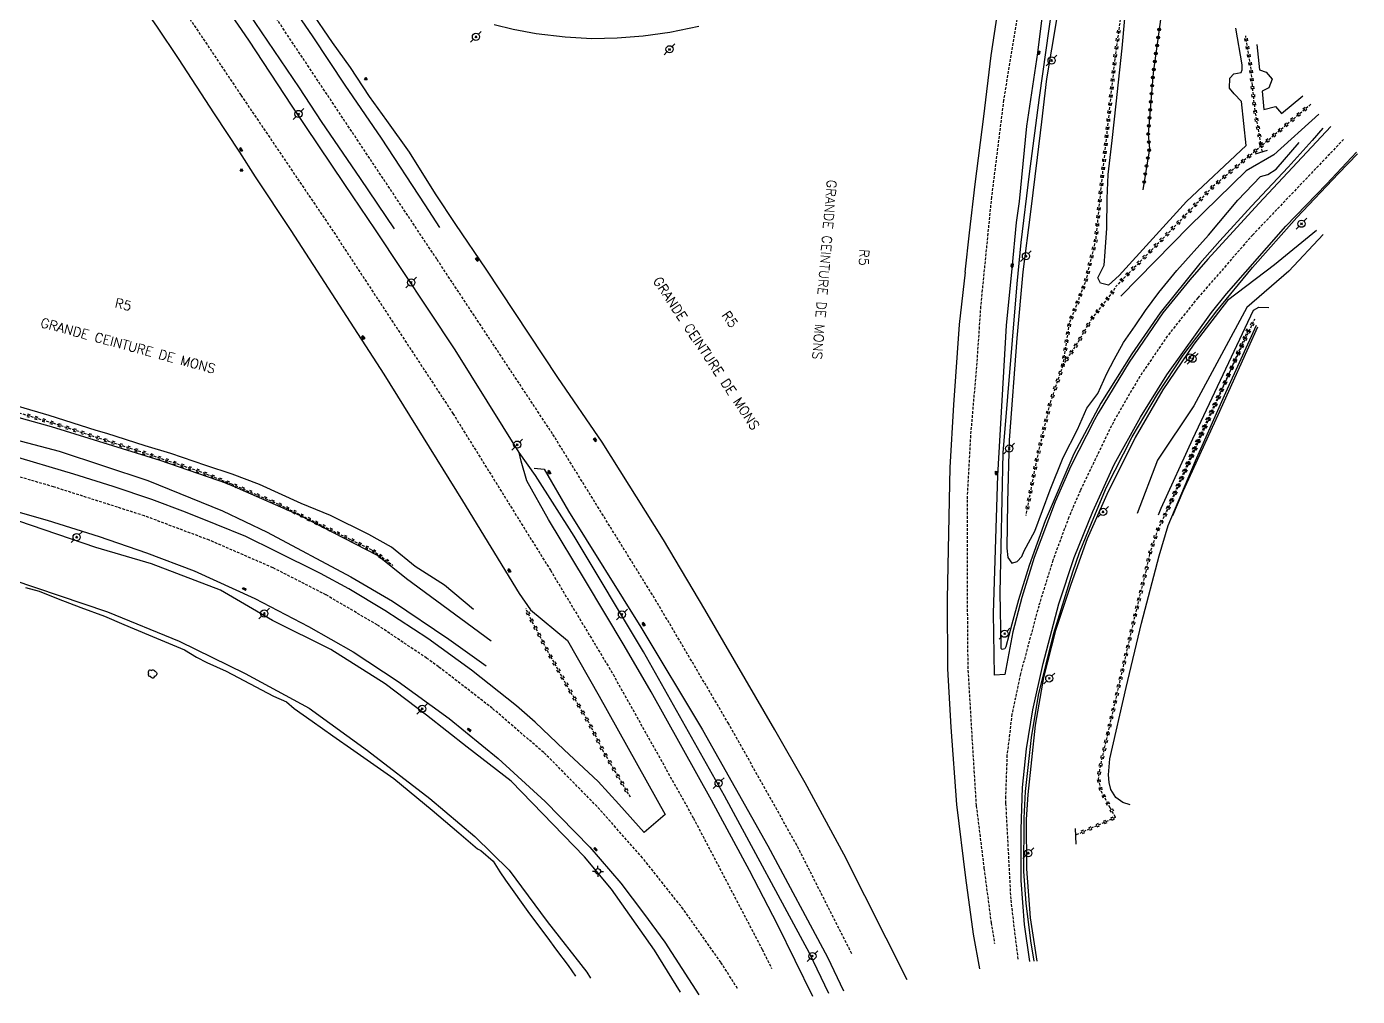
# Model space of a CAD drawing. Header units: millimetres. Extents: x 117000 to 118000, y 126000 to 127000.
# Drawn here: x 117551.4 to 117798.2, y 126225.6 to 126405.5 of the extents above; entities that cross this region are included whole.
import ezdxf
from ezdxf.enums import TextEntityAlignment as Align

# ---------------------------------------------------------------- set-up
doc = ezdxf.new("R2010")
doc.units = ezdxf.units.MM
doc.linetypes.add('DASHED', pattern=[0.75, 0.5, -0.25])
doc.layers.get('0').update_dxf_attribs({"linetype": 'CONTINUOUS'})
for name, color, linetype in [('W0001', 6, 'DASHED'), ('W0008', 7, 'CONTINUOUS'), ('W0010', 4, 'CONTINUOUS'), ('W0120', 7, 'CONTINUOUS'), ('W0211', 2, 'CONTINUOUS'), ('W0214', 2, 'CONTINUOUS'), ('W0220', 5, 'DASHED'), ('W0300', 7, 'CONTINUOUS'), ('W0323', 7, 'CONTINUOUS'), ('W0401', 7, 'CONTINUOUS'), ('W0473', 7, 'CONTINUOUS'), ('W0610', 7, 'CONTINUOUS'), ('W0850', 7, 'CONTINUOUS'), ('W0989', 7, 'CONTINUOUS'), ('W0990', 7, 'CONTINUOUS')]:
    doc.layers.add(name, color=color, linetype=linetype)
doc.styles.get("Standard").update_dxf_attribs({"font": 'romans.shx', "width": 0.85})

# ---------------------------------------------------------------- blocks, each defined once
blk = doc.blocks.new('T473')
for p, q in [((-0.166667, 0.166667), (0.166667, -0.166667)), ((-0.166667, -0.166667), (0.166667, 0.166667)), ((0.500001, 0.500001), (1.000002, 1.000002)), ((-1.000002, -1.000002), (-0.500001, -0.500001))]:
    blk.add_line(p, q)
blk.add_ellipse((0, 0), major_axis=(0.471405, 0.471405), ratio=1, start_param=5.4977871438, end_param=11.780972451)
blk = doc.blocks.new('T850')
for p, q in [((-0.25, -0.15), (0, 0.32)), ((0, 0.32), (0.25, -0.15)), ((-0.25, -0.15), (0.25, -0.15))]:
    blk.add_line(p, q)
for major_axis in [(-0.106, 0.106), (-0.0354, 0.0354), (-0.0236, 0.0236)]:
    blk.add_ellipse((0, 0), major_axis=major_axis, ratio=1, start_param=3.926991, end_param=10.210176)
blk = doc.blocks.new('T401')
for p, q in [((-0.3, 0.3), (0, 0.3)), ((-0.3, -0.25), (-0.3, 0.3)), ((-0.3, 0.15), (0, 0.15)), ((-0.3, 0), (0, 0)), ((0, 0.3), (0, -0.25)), ((-0.3, -0.15), (0, -0.15)), ((-0.3, -0.25), (-0.3, -0.3)), ((-0.3, -0.3), (0, -0.3)), ((0, -0.3), (0, -0.25))]:
    blk.add_line(p, q)
blk = doc.blocks.new('T610')
for p, q in [((-0.500001, 0), (-1.000002, 0)), ((0, 0.500001), (0, 1.000002)), ((0.500001, 0), (1.000002, 0)), ((0, -0.500001), (0, -1.000002))]:
    blk.add_line(p, q)
blk.add_ellipse((0, 0), major_axis=(-0.353554, 0.353554), ratio=1, start_param=3.926990817, end_param=10.2101761242)
blk = doc.blocks.new('T300')
for p, q in [((-0.8, 0.51), (-0.86, 0.34)), ((-0.86, 0.34), (-0.86, 0.17)), ((-0.86, 0.17), (-0.74, 0.06)), ((-0.69, 0.63), (-0.8, 0.51)), ((-0.8, -0.06), (-0.74, 0.06)), ((-0.74, 0.06), (-0.69, 0.11)), ((-0.57, 0.69), (-0.69, 0.63)), ((-0.46, 0.69), (-0.57, 0.69)), ((-0.29, 0.63), (-0.46, 0.69)), ((-0.29, 0.63), (-0.17, 0.74)), ((-0.23, 0.57), (-0.29, 0.63)), ((-0.17, 0.74), (-0.06, 0.8)), ((-0.06, 0.8), (0.06, 0.8)), ((0.06, 0.8), (0.23, 0.74)), ((0.23, 0.74), (0.34, 0.63)), ((0.34, 0.63), (0.4, 0.51)), ((0.46, 0.46), (0.34, 0.46)), ((0.4, 0.51), (0.4, 0.46)), ((0.57, 0.4), (0.46, 0.46)), ((0.57, 0.4), (0.69, 0.29)), ((0.69, 0.29), (0.74, 0.17)), ((0.74, 0.06), (0.69, -0.17)), ((0.74, 0.17), (0.74, 0.06)), ((-0.8, -0.17), (-0.8, -0.06)), ((-0.8, -0.23), (-0.8, -0.17)), ((-0.74, -0.34), (-0.8, -0.23)), ((-0.69, -0.4), (-0.74, -0.34)), ((-0.51, -0.46), (-0.69, -0.4)), ((-0.4, -0.46), (-0.51, -0.46)), ((-0.4, -0.46), (-0.34, -0.46)), ((-0.34, -0.46), (-0.34, -0.4)), ((-0.34, -0.51), (-0.34, -0.46)), ((-0.29, -0.63), (-0.34, -0.51)), ((-0.17, -0.74), (-0.29, -0.63)), ((-0.06, -0.8), (-0.17, -0.74)), ((0.06, -0.8), (-0.06, -0.8)), ((0.17, -0.74), (0.06, -0.8)), ((0.23, -0.69), (0.17, -0.74)), ((0.29, -0.46), (0.23, -0.46)), ((0.29, -0.63), (0.23, -0.69)), ((0.46, -0.4), (0.29, -0.46)), ((0.34, -0.51), (0.29, -0.63)), ((0.34, -0.51), (0.34, -0.46)), ((0.57, -0.34), (0.46, -0.4)), ((0.63, -0.29), (0.57, -0.34)), ((0.69, -0.17), (0.63, -0.29))]:
    blk.add_line(p, q)
blk = doc.blocks.new('t323o')
at = {"color": 0, "linetype": 'Continuous'}
for radius in [0.25, 0.15]:
    blk.add_circle((0, 0), radius, dxfattribs=at)
blk = doc.blocks.new('t220o')
at = {"color": 0, "linetype": 'Continuous'}
for p, q in [((-0.25, 0.25), (0.25, 0.25)), ((-0.25, -0.25), (0.25, -0.25))]:
    blk.add_line(p, q, dxfattribs=at)

msp = doc.modelspace()

# ---------------------------------------------------------------- linework, layer by layer
at = {"layer": 'W0001'}
for points in [[(117402.43, 126675), (117437.33, 126622.68), (117450.1, 126603.54), (117485.01, 126551.28), (117518.98, 126500.82), (117554.53, 126447.48), (117591.14, 126392.81), (117608.37, 126367.36), (117630.46, 126333.74), (117648.52, 126304.7), (117660.15, 126285.37), (117675.05, 126258.71), (117687.81, 126234.34), (117689.57, 126230.79)], [(117704.42, 126233.55), (117694.24, 126253.66), (117681.6, 126276.19), (117668.23, 126298.84), (117648.92, 126329.99), (117627.47, 126362.38), (117615.43, 126380.45), (117595.95, 126409.66), (117581.89, 126429.74), (117561.82, 126460.06), (117541.04, 126490.36)], [(117735.52, 126409.84), (117732.58, 126391.9), (117730.33, 126373.89), (117728.32, 126353.6), (117727.61, 126343.18), (117726.45, 126329.68), (117725.8, 126317.74), (117725.85, 126297.45), (117725.94, 126286.86), (117726.72, 126273.49), (117727.5, 126260.96), (117728.95, 126249.35), (117730.27, 126239.3), (117730.89, 126235.46)], [(117795.65, 126384.6), (117778.79, 126366.89), (117768.59, 126355.2), (117768.6, 126355.21), (117762.95, 126348.11), (117757.84, 126340.62), (117753.29, 126332.78), (117752.25, 126330.79), (117746.83, 126319.49), (117744.67, 126314.51), (117741.73, 126306.53), (117739.1, 126298.04), (117735.71, 126285.44), (117734.14, 126277.96), (117733.21, 126270.36), (117732.95, 126262.72), (117732.97, 126261.39), (117733.91, 126243.45), (117735.24, 126232.47)], [(117683.23, 126227.07), (117680.14, 126231.96), (117673.16, 126241.83), (117665.64, 126251.31), (117657.19, 126260.84), (117648.26, 126269.93), (117647.29, 126270.86), (117637.75, 126279.07), (117627.79, 126286.77), (117625.58, 126288.37), (117616.42, 126294.52), (117606.91, 126300.11), (117597.09, 126305.13), (117585.28, 126310.25), (117573.22, 126314.77), (117556.4, 126320.14), (117548.86, 126322.33)]]:
    msp.add_lwpolyline(points, dxfattribs=at)
at = {"layer": 'W0008'}
for points in [[(117619.59, 126367.99), (117613.33, 126377.33), (117606.06, 126387.94), (117601.99, 126394.15), (117592.63, 126407.99), (117585.63, 126418.28), (117581.66, 126424.18), (117575.14, 126433.62), (117568.42, 126443.52), (117561.24, 126454.07), (117553.98, 126464.76), (117546.98, 126475.22), (117540.81, 126484.28), (117530.57, 126499.39), (117522.2, 126511.58), (117513.95, 126523.98), (117505.15, 126536.68), (117497.5, 126547.89), (117490.66, 126558.04), (117481.36, 126571.76), (117462.95, 126598.87), (117445.51, 126624.37), (117440.42, 126631.99)], [(117754.04, 126359.37), (117752.07, 126357.58), (117750.56, 126357.9), (117750.04, 126358.89), (117751.21, 126361.25), (117751.45, 126363.71), (117751.73, 126368.14), (117751.77, 126373.61), (117751.97, 126378.1), (117752.71, 126384.39), (117753.48, 126391.18), (117754.56, 126401.49), (117755.58, 126412.57), (117757.04, 126423.38), (117758.16, 126437.17), (117759.74, 126450.43), (117760.33, 126458.63), (117760.28, 126468.19), (117759.7, 126476.38), (117759.09, 126482.61), (117758.23, 126488.89)], [(117522.33, 126484.47), (117524.81, 126480.92), (117527.3, 126477.17), (117530.83, 126471.73), (117535.17, 126465.49), (117539.44, 126459.13), (117545.26, 126450.34), (117549.38, 126443.87), (117554.76, 126436.03), (117558.91, 126430.08), (117563.15, 126423.96), (117567.32, 126417.8), (117572.01, 126410.61), (117575.63, 126405.39), (117579.52, 126399.63), (117586.19, 126389.33), (117590.84, 126382.2), (117593.78, 126377.67), (117600.41, 126367.67)], [(117563.59, 126463.89), (117567.1, 126458.35), (117571.14, 126452.55), (117575.01, 126446.81), (117579.41, 126440.59), (117583.95, 126433.81), (117588.68, 126426.84), (117596.86, 126414.75), (117604.5, 126403.6), (117610.43, 126394.64), (117617.15, 126384.83), (117625.25, 126372.48), (117627.98, 126368.23)], [(117630.99, 126368.82), (117627.24, 126374.51), (117622.43, 126382.25), (117618.19, 126388.1), (117615, 126392.56), (117611.46, 126397.93), (117608.13, 126402.59), (117603.95, 126408.6), (117598.74, 126416.21), (117594.99, 126421.95), (117590.78, 126428.21), (117588, 126432.25), (117585.38, 126435.7), (117584.2, 126438.3), (117584.39, 126439.14)], [(117725.44, 126359.95), (117726.27, 126367.26), (117727.34, 126376.31), (117728.93, 126388.84), (117730.28, 126400.15), (117731.82, 126410.39), (117732.71, 126417.88), (117733.56, 126424.8)], [(117734.15, 126360.67), (117734.97, 126369.17), (117735.52, 126373.05), (117736.92, 126387.02), (117738.91, 126400.63), (117739.97, 126409.12)], [(117638.09, 126405.92), (117641.6, 126405.07), (117645.92, 126404.25), (117651.3, 126403.62), (117656.19, 126403.32), (117660.9, 126403.42), (117665.75, 126403.79), (117670.71, 126404.48), (117676.06, 126405.6)], [(117754.04, 126359.37), (117766.49, 126373.1), (117777.6, 126383.47), (117776.74, 126391.64), (117775.32, 126393.03), (117774.49, 126394.13), (117774.55, 126395.98), (117775.28, 126396.74), (117776.65, 126397.03), (117776.86, 126397.53), (117776.82, 126398.4), (117775.66, 126405.21)], [(117779.54, 126402.2), (117780.04, 126397.49), (117781.26, 126397.05), (117782.37, 126395.75), (117781.76, 126394.14), (117780.57, 126393.55), (117780.87, 126390.16), (117783.02, 126390.72), (117784.1, 126389.37), (117788.08, 126392.7), (117788.08, 126392.7)], [(117791.06, 126389.29), (117791.06, 126389.29), (117782.7, 126381.73), (117777.55, 126378.76), (117767.09, 126368.47), (117754.32, 126355.51)], [(117793.28, 126386.98), (117793.28, 126386.98), (117779.91, 126372.72), (117770.48, 126362.37), (117767.14, 126358.52)], [(117773.91, 126355.96), (117784.93, 126368.51), (117792.49, 126376.32), (117798.03, 126382.21)], [(117784.93, 126368.51), (117792.49, 126376.32), (117798.03, 126382.21)], [(117714.69, 126228.7), (117702.98, 126251.99), (117695.79, 126265.22), (117690.18, 126275.05), (117677.18, 126297.37), (117669.5, 126310.32), (117658.12, 126328.43), (117649.91, 126340.4), (117636.59, 126360.55), (117630.99, 126368.82)], [(117600.41, 126367.67), (117617.65, 126341.05), (117632.26, 126317.54), (117642.75, 126300.34), (117644.84, 126297.35), (117651.73, 126291.64), (117657.59, 126281.29), (117669.81, 126259.35), (117665.92, 126256.04), (117661.21, 126261.31), (117657.38, 126265.46), (117651.09, 126271.34), (117645.7, 126276.52), (117642.22, 126279.54), (117633.9, 126286.11), (117625.78, 126292.04), (117617.82, 126297.23), (117611.17, 126301.21), (117605.91, 126304.05), (117597.56, 126308.21), (117592.07, 126310.93), (117586.57, 126313.13), (117580.87, 126315.46), (117574.63, 126317.81), (117567.43, 126320.22), (117560.14, 126322.49), (117548.06, 126326.07)], [(117767.15, 126358.52), (117762.09, 126352.4), (117755.85, 126343.29), (117750.15, 126333.82), (117749.44, 126332.55), (117745.04, 126323.96), (117742.16, 126317.35), (117738.24, 126307.03), (117735.94, 126299.65), (117734.32, 126293.28), (117732.82, 126285.31), (117730.91, 126285.23), (117730.72, 126296.74), (117731.5, 126322.26), (117733.14, 126350.09), (117734.15, 126360.67)], [(117725.44, 126359.95), (117724.36, 126350.24), (117723.29, 126335.35), (117722.61, 126323.73), (117722.1, 126299.36), (117722.21, 126286.39), (117722.79, 126275.55), (117723.88, 126261.25), (117725.55, 126247.6), (117726.94, 126237.14), (117728.09, 126230.76)], [(117737.47, 126232.08), (117736.44, 126238.94), (117735.87, 126247.13), (117735.83, 126248.87), (117735.84, 126256.61), (117736.12, 126264.35), (117736.86, 126271.52), (117738, 126278.78), (117739.91, 126287.38), (117742.85, 126298.46), (117745.66, 126307.03), (117749.12, 126315.56), (117753.11, 126324.32), (117757.98, 126333.04), (117762.88, 126340.9), (117771.13, 126352.46), (117773.91, 126355.96)], [(117761.3, 126314.96), (117761.81, 126316.17), (117767.66, 126329.08), (117778.93, 126352.9), (117779.95, 126353.49), (117781.79, 126353.43)], [(117756.09, 126261.19), (117754.69, 126261.62), (117753.42, 126262.53), (117752.47, 126264.01), (117752.15, 126265.33), (117752.05, 126266.7), (117752.3, 126269.68), (117755.31, 126282.92), (117758.18, 126294.85), (117761.45, 126307.37), (117763.09, 126312.96), (117768.2, 126324.97), (117773.83, 126337.65), (117779.47, 126350.15)], [(117779.69, 126349.75), (117772.31, 126333.47), (117765.82, 126319.29), (117763.94, 126314.78)], [(117634.28, 126297.37), (117628.92, 126301.89), (117623.45, 126305.39), (117619.09, 126308.93), (117614.87, 126311.31), (117607.75, 126314.84), (117602.3, 126317.06), (117594.58, 126320.57), (117589.53, 126322.49), (117584.65, 126324.1), (117578.12, 126326.31), (117573.37, 126327.76), (117566.24, 126330.02), (117564.27, 126330.57), (117555.55, 126333.35), (117545.17, 126336.41)], [(117697.18, 126225.63), (117690.66, 126238.94), (117685.46, 126248.99), (117678.39, 126262.04), (117667.21, 126282.1), (117662.21, 126290.7), (117655.05, 126302.7), (117648.21, 126314.08), (117644.14, 126321.29), (117643.09, 126324.93), (117642.76, 126326.52)], [(117645.55, 126323.63), (117647.35, 126323.43), (117651.86, 126315.62), (117665.3, 126294.1), (117676.74, 126275.05), (117688.87, 126253.56), (117699.93, 126232.89), (117702.92, 126226.64)], [(117551.16, 126301.48), (117553.71, 126300.8), (117557.24, 126299.37), (117561.45, 126297.77), (117565.81, 126296.14), (117569.42, 126294.63), (117574, 126292.69), (117580.68, 126289.89), (117582.89, 126288.53), (117584.84, 126287.56), (117588.38, 126285.95), (117597.2, 126281.33), (117599.58, 126280.25), (117601, 126279.01), (117604.32, 126276.7), (117608.18, 126273.94), (117612.07, 126271.24), (117619.48, 126266.04), (117626.62, 126260.16), (117631.58, 126255.97), (117634.99, 126252.99), (117635.63, 126252.7), (117637.92, 126250.69), (117639.17, 126248.72), (117640.18, 126247.16), (117644.65, 126240.97), (117647.9, 126236.68), (117649.64, 126234.21), (117651.85, 126231.37), (117653.2, 126229.4)], [(117746.03, 126253.89), (117745.9, 126256.8)]]:
    msp.add_lwpolyline(points, dxfattribs=at)
at = {"layer": 'W0010'}
for points in [[(117616.12, 126367.82), (117610.43, 126376.2), (117600.65, 126390.78), (117592.57, 126402.99), (117584.91, 126414.18), (117578.29, 126424.12), (117570.75, 126435.17), (117563.3, 126446.32), (117556.42, 126456.58), (117548.43, 126468.31), (117542.38, 126477.44), (117535.94, 126487), (117528.01, 126498.74), (117511.43, 126523.24), (117500.2, 126540.07), (117486.84, 126559.87), (117477.71, 126573.58), (117470.82, 126583.62), (117465.72, 126591.26), (117460.47, 126599.18), (117452.44, 126610.84), (117444.82, 126622.27), (117442.62, 126625.5), (117439.12, 126631.02)], [(117735.1, 126357.8), (117735.84, 126365.49), (117737.38, 126378.18), (117739.22, 126392.37), (117741.63, 126409.51)], [(117791.79, 126386.67), (117789.83, 126384.37), (117785.37, 126379.47), (117778.59, 126372.18), (117772.69, 126365.77), (117768.99, 126361.6)], [(117772.15, 126352.82), (117778.72, 126360.84), (117786.98, 126370.12), (117794.68, 126378.3), (117798.2, 126381.91)], [(117642.76, 126326.52), (117630.84, 126345.55), (117616.12, 126367.82)], [(117768.99, 126361.6), (117761.62, 126352.41), (117756.4, 126344.82), (117750.61, 126335.68), (117745.6, 126326.29), (117740.28, 126313.82), (117737.32, 126305.58), (117735.34, 126299.2), (117734.11, 126294.69), (117733.01, 126290.44), (117732.82, 126290.07), (117732.34, 126289.97), (117732.11, 126290.15), (117732.13, 126290.59), (117731.96, 126300.51), (117732.51, 126326.43), (117735.1, 126357.8)], [(117738.28, 126232.18), (117737.62, 126235.94), (117736.76, 126242.93), (117736.33, 126248.77), (117736.38, 126258.71), (117736.66, 126263.65), (117737.74, 126273.67), (117739.06, 126281.53), (117741.92, 126293.03), (117745.41, 126304.35), (117746.68, 126307.97), (117749, 126313.69), (117751.7, 126320.09), (117756.41, 126329.43), (117761.13, 126337.35), (117765.92, 126344.58), (117772.15, 126352.82)], [(117700.18, 126226.15), (117696.58, 126233.63), (117680.84, 126262.86), (117665.81, 126289.56), (117652.94, 126311.01), (117645.78, 126322.23), (117642.76, 126326.52)], [(117544.68, 126316.92), (117555.17, 126313.95), (117564.82, 126310.92), (117573.62, 126307.88), (117582.47, 126304.54), (117593.74, 126299.43), (117603.66, 126294.25), (117611.95, 126289.54), (117620.31, 126284.03), (117629.77, 126277.15), (117638.82, 126269.76), (117647.55, 126261.77), (117655.83, 126253.31), (117661.61, 126246.6), (117665.77, 126241.07), (117669.78, 126235.67), (117676.07, 126225.92)]]:
    msp.add_lwpolyline(points, dxfattribs=at)
at = {"layer": 'W0120'}
msp.add_lwpolyline([(117779.32, 126381.89), (117781.56, 126382.61)], dxfattribs=at)
at = {"layer": 'W0211'}
for points in [[(117742.38, 126406.82), (117740.54, 126395.81), (117739.63, 126387.83), (117738.83, 126381.24), (117737.58, 126371.15), (117736.13, 126360.02), (117735.04, 126347.7), (117733.6, 126328.82), (117733.29, 126317.32), (117733.2, 126308.8), (117733.4, 126307.07), (117734.14, 126305.97), (117735.13, 126306.27), (117735.96, 126307.2), (117736.4, 126308.3), (117738.35, 126311.92), (117741.21, 126319.59), (117743.64, 126325.58), (117746.28, 126330.76), (117748.01, 126334.74), (117750.08, 126337.48), (117751.74, 126341.15), (117753.12, 126343.75), (117754.83, 126346.91), (117757, 126350.04), (117758.89, 126352.85), (117761.4, 126356.21), (117764.72, 126360.28), (117770.57, 126366.84), (117776, 126373.3), (117780.24, 126377.74), (117781.57, 126378.06), (117783.13, 126379.06), (117787.43, 126383.99)], [(117790.62, 126367.68), (117782.85, 126361.34), (117774.12, 126354.73)], [(117774.12, 126354.72), (117767.87, 126346.61), (117762.15, 126338.12), (117756.98, 126329.28), (117751.71, 126318.71), (117748.09, 126310.51), (117745.08, 126302.06), (117742.23, 126293.52), (117740.01, 126284.79), (117738.44, 126275.93), (117737.11, 126263.07), (117736.79, 126258.42), (117736.83, 126249.3), (117737.52, 126240.19), (117738.72, 126232.17)], [(117481.44, 126352.42), (117482.35, 126348.42), (117484.21, 126345.68), (117486.52, 126343.4), (117491.65, 126341.79), (117513.06, 126337.41), (117539.49, 126331.45), (117557.45, 126326.75), (117573.88, 126321.34), (117587.7, 126315.72), (117595.98, 126311.76), (117611.49, 126303.43), (117619.24, 126298.94), (117629.72, 126291.91), (117636.6, 126286.93)], [(117672.67, 126226.44), (117667.83, 126234.23), (117659.86, 126245.52), (117654.87, 126251.53), (117641.23, 126265.52), (117633.1, 126271.87), (117625.53, 126277.79), (117617.87, 126283.58), (117607.82, 126289.97), (117596.99, 126295.37), (117587.33, 126300.96), (117574.52, 126305.86), (117564.22, 126308.91), (117549.94, 126313.75)]]:
    msp.add_lwpolyline(points, dxfattribs=at)
at = {"layer": 'W0214'}
for points in [[(117791.87, 126366.97), (117785.49, 126360.13), (117777.67, 126353.4), (117767.84, 126335.17), (117761.15, 126325.09), (117757.33, 126315.23)], [(117637.57, 126291.55), (117621.83, 126303.09), (117616.48, 126307.44), (117602.03, 126314.8), (117588.54, 126320.78), (117576.15, 126325.06), (117555.99, 126331.28), (117536.13, 126336.81), (117517.86, 126340.95), (117497.45, 126345.16), (117489.32, 126346.4), (117487.45, 126347.37), (117485.47, 126349.58), (117484.34, 126351.86), (117484.18, 126353.09)], [(117548.66, 126302.98), (117566.38, 126296.94), (117579.68, 126291.5), (117591.91, 126285.5), (117603.77, 126279.12), (117614.59, 126271.24), (117626.18, 126262.32), (117634.54, 126255.27), (117640.9, 126249.04), (117647.91, 126239.5), (117655.26, 126230.1), (117655.97, 126228.98)]]:
    msp.add_lwpolyline(points, dxfattribs=at)
at = {"layer": 'W0220'}
for points in [[(117754.53, 126409.1), (117753.2, 126399.55), (117751.92, 126387.63), (117750.63, 126375.62), (117749.65, 126365.99), (117747.73, 126358.08), (117744.76, 126350.53), (117743.54, 126342.61), (117741.16, 126335.58)], [(117780.59, 126382.32), (117779.24, 126389.87), (117778.72, 126394.66), (117778.51, 126397.58), (117777.49, 126403.78)], [(117789.6, 126391.11), (117771.3, 126375.75), (117762.95, 126367.04), (117755.72, 126359.71), (117753.48, 126357.38)], [(117743.54, 126342.61), (117746.48, 126347.09), (117748.92, 126351.27), (117752.61, 126355.98), (117753.48, 126357.38)], [(117762.5, 126314.88), (117768.54, 126328.62), (117779.19, 126351.32)], [(117777.88, 126349.2), (117772.35, 126336.48), (117763.36, 126316.66), (117761.21, 126312.32), (117759.66, 126307.72), (117759.01, 126304.71), (117757.04, 126296.73), (117751.88, 126274.36), (117750.35, 126267.71), (117750.15, 126265.97), (117750.62, 126263.76), (117752.31, 126260.66), (117753.33, 126258.82)], [(117491.83, 126347.2), (117501.26, 126345.04), (117509.73, 126343.49), (117518.29, 126341.6), (117538.8, 126337.15), (117547.81, 126334.53), (117556.27, 126331.99), (117571.39, 126327.07), (117583.36, 126323.07), (117589.38, 126320.68), (117598.2, 126316.89), (117611.55, 126310.32), (117615.49, 126308.41), (117619.33, 126305.58)], [(117741.16, 126335.58), (117738.71, 126325.26), (117736.7, 126314.84)], [(117663.37, 126262.58), (117658.4, 126271), (117655.67, 126276.44), (117652.16, 126282.33), (117648.55, 126288.7), (117644.99, 126295.48), (117643.96, 126297.6)], [(117753.33, 126258.82), (117745.9, 126255.51)]]:
    msp.add_lwpolyline(points, dxfattribs=at)
at = {"layer": 'W0323'}
msp.add_lwpolyline([(117766.65, 126451.88), (117765.24, 126440.41), (117763.39, 126422.06), (117762.52, 126412.74), (117760.35, 126396.95), (117759.38, 126385.58), (117759.62, 126382.85), (117758.4, 126375.21)], dxfattribs=at)

# ---------------------------------------------------------------- block references
at = {"layer": 'W0220'}
for p, rotation in [((117753.69, 126403.08), 262.0270354478964), ((117753.9, 126404.56), 262.0270354478964), ((117777.61, 126403.09), 99.31831663115693), ((117753.27, 126400.11), 262.0270354478964), ((117753.48, 126401.59), 262.0270354478964), ((117777.85, 126401.61), 99.31831663115693), ((117778.09, 126400.13), 99.31831663115693), ((117753.1, 126398.62), 263.8857697055033), ((117778.34, 126398.65), 99.31831663115693), ((117752.78, 126395.63), 263.8857697055033), ((117752.94, 126397.13), 263.8857697055033), ((117778.54, 126397.16), 94.14547095722462), ((117778.65, 126395.66), 94.14547095722462), ((117752.46, 126392.65), 263.8857697055033), ((117752.62, 126394.14), 263.8857697055033), ((117778.78, 126394.17), 96.10367257994297), ((117778.93, 126392.68), 96.10367257994297), ((117752.3, 126391.16), 263.8857697055033), ((117779.09, 126391.19), 96.10367257994297), ((117788.46, 126390.16), 220.0193133408837), ((117751.98, 126388.18), 263.8857697055033), ((117752.14, 126389.67), 263.8857697055033), ((117779.27, 126389.7), 100.1913367406954), ((117779.53, 126388.22), 100.1913367406954), ((117785.02, 126387.27), 220.0193133408837), ((117786.17, 126388.23), 220.0193133408837), ((117787.31, 126389.2), 220.0193133408837), ((117751.66, 126385.19), 263.8887073026724), ((117751.82, 126386.68), 263.8887073026724), ((117779.8, 126386.75), 100.1913367406954), ((117780.06, 126385.27), 100.1913367406954), ((117782.72, 126385.34), 220.0193133408837), ((117783.87, 126386.3), 220.0193133408837), ((117751.5, 126383.7), 263.8887073026724), ((117779.27, 126382.44), 220.0193133408837), ((117780.33, 126383.79), 100.1913367406954), ((117780.42, 126383.41), 220.0193133408837), ((117781.57, 126384.37), 220.0193133408837), ((117751.18, 126380.72), 263.8887073026724), ((117751.34, 126382.21), 263.8887073026724), ((117776.98, 126380.51), 220.0193133408837), ((117778.12, 126381.48), 220.0193133408837), ((117750.86, 126377.74), 263.8887073026724), ((117751.02, 126379.23), 263.8887073026724), ((117773.53, 126377.62), 220.0193133408837), ((117774.68, 126378.59), 220.0193133408837), ((117775.83, 126379.55), 220.0193133408837), ((117750.7, 126376.24), 263.8887073026724), ((117771.24, 126375.68), 226.1917414817286), ((117772.38, 126376.66), 220.0193133408837), ((117750.39, 126373.26), 264.1886813750493), ((117750.54, 126374.75), 264.1886813750493), ((117768.12, 126372.44), 226.1917414817286), ((117769.16, 126373.52), 226.1917414817286), ((117770.2, 126374.6), 226.1917414817286), ((117750.09, 126370.28), 264.1886813750493), ((117750.24, 126371.77), 264.1886813750493), ((117766.05, 126370.27), 226.1917414817286), ((117767.09, 126371.35), 226.1917414817286), ((117749.94, 126368.78), 264.1886813750493), ((117763.97, 126368.11), 226.1917414817286), ((117765.01, 126369.19), 226.1917414817286), ((117749.61, 126365.8), 256.3188946402165), ((117749.79, 126367.29), 264.1886813750493), ((117761.88, 126365.96), 225.3936710039262), ((117762.93, 126367.02), 225.3936710039262), ((117748.9, 126362.89), 256.3188946402165), ((117749.25, 126364.35), 256.3188946402165), ((117758.72, 126362.75), 225.3936710039262), ((117759.77, 126363.82), 225.3936710039262), ((117760.83, 126364.89), 225.3936710039262), ((117748.54, 126361.43), 256.3188946402165), ((117756.61, 126360.62), 225.3936710039262), ((117757.67, 126361.69), 225.3936710039262), ((117747.83, 126358.52), 256.3188946402165), ((117748.19, 126359.97), 256.3188946402165), ((117754.52, 126358.47), 226.14099949239), ((117755.56, 126359.55), 226.14099949239), ((117746.79, 126355.71), 248.5670512557529), ((117747.34, 126357.1), 248.5670512557529), ((117752.78, 126356.25), 58.10855398136528), ((117745.7, 126352.91), 248.5670512557529), ((117746.25, 126354.31), 248.5670512557529), ((117750.03, 126352.69), 51.9654184891486), ((117750.96, 126353.87), 51.9654184891486), ((117751.88, 126355.05), 51.9654184891486), ((117745.15, 126351.52), 248.5670512557529), ((117748.32, 126350.23), 59.69334147516312), ((117749.11, 126351.51), 51.9654184891486), ((117778.73, 126350.34), 64.86201250928173), ((117744.47, 126348.61), 261.2522072988904), ((117744.7, 126350.1), 261.2522072988904), ((117747.56, 126348.94), 59.69334147516312), ((117777.26, 126347.78), 246.5162503247913), ((117777.85, 126349.15), 246.5162503247913), ((117778.09, 126348.98), 64.86201250928173), ((117744.01, 126345.65), 261.2522072988904), ((117744.24, 126347.13), 261.2522072988904), ((117746.01, 126346.37), 56.76705416303798), ((117746.8, 126347.64), 59.69334147516312), ((117776.66, 126346.4), 246.5162503247913), ((117776.82, 126346.26), 64.86201250928173), ((117777.45, 126347.62), 64.86201250928173), ((117743.78, 126344.16), 261.2522072988904), ((117744.37, 126343.86), 56.76705416303798), ((117745.19, 126345.12), 56.76705416303798), ((117775.46, 126343.65), 246.5162503247913), ((117775.54, 126343.55), 64.86201250928173), ((117776.06, 126345.03), 246.5162503247913), ((117776.18, 126344.91), 64.86201250928173), ((117743.09, 126341.26), 251.2795385605233), ((117743.56, 126342.68), 261.2522072988904), ((117774.27, 126340.9), 246.5162503247913), ((117774.27, 126340.83), 64.86201250928173), ((117774.87, 126342.27), 246.5162503247913), ((117774.91, 126342.19), 64.86201250928173), ((117742.12, 126338.42), 251.2795385605233), ((117742.61, 126339.84), 251.2795385605233), ((117772.99, 126338.12), 64.86201250928173), ((117773.07, 126338.15), 246.5162503247913), ((117773.63, 126339.47), 64.86201250928173), ((117773.67, 126339.52), 246.5162503247913), ((117741.64, 126337), 251.2795385605233), ((117772.36, 126336.76), 64.86201250928173), ((117772.47, 126336.77), 246.5162503247913), ((117551.72, 126333.36), 343.2839831789775), ((117740.77, 126333.91), 256.6567957063654), ((117741.11, 126335.37), 256.6567957063654), ((117771.08, 126334.04), 64.86201250928173), ((117771.24, 126334.04), 245.599204067802), ((117771.72, 126335.4), 64.86201250928173), ((117771.86, 126335.4), 245.599204067802), ((117553.16, 126332.93), 343.2839831789775), ((117554.59, 126332.5), 343.2839831789775), ((117556.03, 126332.06), 343.2839831789775), ((117557.46, 126331.61), 341.9831613325899), ((117558.89, 126331.14), 341.9831613325899), ((117560.31, 126330.68), 341.9831613325899), ((117740.07, 126330.99), 256.6567957063654), ((117740.42, 126332.45), 256.6567957063654), ((117769.81, 126331.33), 64.86201250928173), ((117770, 126331.3), 245.599204067802), ((117770.45, 126332.68), 64.86201250928173), ((117770.62, 126332.67), 245.599204067802), ((117561.74, 126330.21), 341.9831613325899), ((117563.16, 126329.75), 341.9831613325899), ((117564.59, 126329.29), 341.9831613325899), ((117566.02, 126328.82), 341.9831613325899), ((117567.44, 126328.36), 341.9831613325899), ((117739.38, 126328.07), 256.6567957063654), ((117739.73, 126329.53), 256.6567957063654), ((117768.53, 126328.61), 66.28082184019449), ((117768.76, 126328.57), 245.599204067802), ((117769.17, 126329.97), 64.86201250928173), ((117769.38, 126329.94), 245.599204067802), ((117568.87, 126327.89), 341.9831613325899), ((117570.3, 126327.43), 341.9831613325899), ((117571.72, 126326.96), 341.497541327297), ((117573.15, 126326.49), 341.497541327297), ((117574.57, 126326.01), 341.497541327297), ((117739.04, 126326.61), 256.6567957063654), ((117767.33, 126325.86), 66.28082184019449), ((117767.52, 126325.84), 245.599204067802), ((117767.93, 126327.24), 66.28082184019449), ((117768.14, 126327.21), 245.599204067802), ((117575.99, 126325.53), 341.497541327297), ((117577.41, 126325.06), 341.497541327297), ((117578.83, 126324.58), 341.497541327297), ((117580.26, 126324.11), 341.497541327297), ((117581.68, 126323.63), 341.497541327297), ((117583.1, 126323.15), 341.497541327297), ((117738.41, 126323.68), 259.0620233599479), ((117738.69, 126325.15), 259.0620233599479), ((117766.12, 126323.12), 66.28082184019449), ((117766.28, 126323.11), 245.599204067802), ((117766.72, 126324.49), 66.28082184019449), ((117766.9, 126324.47), 245.599204067802), ((117584.5, 126322.62), 338.3593443763764), ((117585.9, 126322.06), 338.3593443763764), ((117587.29, 126321.51), 338.3593443763764), ((117588.68, 126320.96), 338.3593443763764), ((117737.84, 126320.73), 259.0620233599479), ((117738.12, 126322.21), 259.0620233599479), ((117765.52, 126321.74), 66.28082184019449), ((117765.66, 126321.74), 245.599204067802), ((117590.07, 126320.38), 336.7237931605216), ((117591.45, 126319.79), 336.7237931605216), ((117592.83, 126319.2), 336.7237931605216), ((117594.2, 126318.6), 336.7237931605216), ((117737.55, 126319.26), 259.0620233599479), ((117764.31, 126319), 66.28082184019449), ((117764.42, 126319.01), 245.599204067802), ((117764.91, 126320.37), 66.28082184019449), ((117765.04, 126320.38), 245.599204067802), ((117595.58, 126318.01), 336.7237931605216), ((117596.96, 126317.42), 336.7237931605216), ((117598.33, 126316.82), 333.8085480279332), ((117599.68, 126316.16), 333.8085480279332), ((117736.99, 126316.32), 259.0620233599479), ((117737.27, 126317.79), 259.0620233599479), ((117763.1, 126316.25), 66.28082184019449), ((117763.17, 126316.28), 243.6251942083901), ((117763.71, 126317.62), 66.28082184019449), ((117763.8, 126317.64), 245.599204067802), ((117601.03, 126315.5), 333.8085480279332), ((117602.37, 126314.83), 333.8085480279332), ((117603.72, 126314.17), 333.8085480279332), ((117605.06, 126313.51), 333.8085480279332), ((117761.84, 126313.6), 243.6251942083901), ((117762.5, 126314.94), 243.6251942083901), ((117606.41, 126312.85), 333.8085480279332), ((117607.76, 126312.19), 333.8085480279332), ((117609.1, 126311.52), 333.8085480279332), ((117610.45, 126310.86), 333.8085480279332), ((117760.7, 126310.83), 251.4081177806946), ((117761.18, 126312.25), 251.4081177806946), ((117611.8, 126310.2), 334.0975355051917), ((117613.14, 126309.55), 334.0975355051917), ((117614.49, 126308.89), 334.0975355051917), ((117760.22, 126309.41), 251.4081177806946), ((117615.81, 126308.17), 323.6828548896355), ((117617.01, 126307.28), 323.6828548896355), ((117618.22, 126306.4), 323.6828548896355), ((117759.4, 126306.53), 257.7533855799117), ((117759.75, 126307.98), 251.4081177806946), ((117758.73, 126303.6), 256.1802020915868), ((117759.08, 126305.06), 257.7533855799117), ((117758.37, 126302.15), 256.1802020915868), ((117757.66, 126299.23), 256.1802020915868), ((117758.02, 126300.69), 256.1802020915868), ((117644.42, 126296.65), 115.944661397623), ((117756.95, 126296.32), 257.0115560523386), ((117757.3, 126297.78), 256.1802020915868), ((117645.09, 126295.3), 117.645029290535), ((117645.78, 126293.97), 117.645029290535), ((117756.61, 126294.86), 257.0115560523386), ((117646.48, 126292.64), 117.645029290535), ((117647.17, 126291.31), 117.645029290535), ((117755.94, 126291.93), 257.0115560523386), ((117756.27, 126293.39), 257.0115560523386), ((117647.87, 126289.99), 117.645029290535), ((117648.57, 126288.66), 119.5680820091704), ((117755.26, 126289.01), 257.0115560523386), ((117755.6, 126290.47), 257.0115560523386), ((117649.31, 126287.35), 119.5680820091704), ((117650.05, 126286.05), 119.5680820091704), ((117754.92, 126287.55), 257.0115560523386), ((117650.79, 126284.74), 119.5680820091704), ((117754.25, 126284.62), 257.0115560523386), ((117754.59, 126286.09), 257.0115560523386), ((117651.53, 126283.44), 119.5680820091704), ((117652.27, 126282.14), 120.7733106617659), ((117753.58, 126281.7), 257.0115560523386), ((117753.91, 126283.16), 257.0115560523386), ((117653.04, 126280.85), 120.7733106617659), ((117653.81, 126279.56), 120.7733106617659), ((117752.9, 126278.78), 257.0115560523386), ((117753.24, 126280.24), 257.0115560523386), ((117654.57, 126278.27), 120.7733106617659), ((117655.34, 126276.98), 120.7733106617659), ((117752.56, 126277.32), 257.0115560523386), ((117656.06, 126275.66), 116.7124490349204), ((117656.73, 126274.32), 116.7124490349204), ((117751.89, 126274.39), 257.0115560523386), ((117752.23, 126275.85), 257.0115560523386), ((117657.4, 126272.98), 116.7124490349204), ((117658.08, 126271.64), 116.7124490349204), ((117751.22, 126271.47), 257.0368450413002), ((117751.55, 126272.93), 257.0368450413002), ((117658.8, 126270.33), 120.5216837456604), ((117659.56, 126269.04), 120.5216837456604), ((117750.88, 126270.01), 257.0368450413002), ((117660.32, 126267.74), 120.5216837456604), ((117661.08, 126266.45), 120.5216837456604), ((117750.28, 126267.07), 263.3893600471664), ((117750.54, 126268.55), 257.0368450413002), ((117661.85, 126265.16), 120.5216837456604), ((117662.61, 126263.87), 120.5216837456604), ((117750.23, 126265.59), 282.0610974486741), ((117750.54, 126264.12), 282.0610974486741), ((117751.16, 126262.77), 298.6519755193326), ((117751.88, 126261.45), 298.6519755193326), ((117752.6, 126260.14), 298.9540388621331), ((117748.64, 126256.73), 204.0511488568748), ((117750.01, 126257.34), 204.0511488568748), ((117751.38, 126257.95), 204.0511488568748), ((117752.75, 126258.56), 204.0511488568748), ((117747.27, 126256.12), 204.0511488568748)]:
    msp.add_blockref('t220o', p, dxfattribs=dict(at, rotation=rotation))
at = {"layer": 'W0300'}
msp.add_blockref('T300', (117574.77, 126285.43), dxfattribs=at)
at = {"layer": 'W0323'}
for p, rotation in [((117761.46, 126404.99), 262.1886872614144), ((117761.25, 126403.5), 262.1886872614144), ((117760.84, 126400.53), 262.1886872614144), ((117761.05, 126402.02), 262.1886872614144), ((117760.44, 126397.56), 262.1886872614144), ((117760.64, 126399.04), 262.1886872614144), ((117760.28, 126396.07), 265.1159086483513), ((117760.02, 126393.08), 265.1159086483513), ((117760.15, 126394.57), 265.1159086483513), ((117759.77, 126390.09), 265.1159086483513), ((117759.9, 126391.58), 265.1159086483513), ((117759.64, 126388.59), 265.1159086483513), ((117759.38, 126385.6), 265.1159086483513), ((117759.51, 126387.1), 265.1159086483513), ((117759.51, 126384.11), 275.0142123353067), ((117759.58, 126382.62), 260.9065061368596), ((117759.35, 126381.14), 260.9065061368596), ((117758.87, 126378.17), 260.9065061368596), ((117759.11, 126379.66), 260.9065061368596), ((117758.64, 126376.69), 260.9065061368596)]:
    msp.add_blockref('t323o', p, dxfattribs=dict(at, rotation=rotation))
at = {"layer": 'W0401'}
for p, rotation in [((117739.3, 126400.69), 352.9090171320033), ((117591.04, 126382.59), 213.1078889925764), ((117635.05, 126362.45), 34.09913567748571), ((117734.31, 126361.21), 354.5536349034754), ((117613.69, 126347.75), 212.9279271683249), ((117656.94, 126328.97), 34.44772121196648), ((117648.2, 126322.74), 210.0170098270922), ((117731.39, 126322.71), 356.6369096215604), ((117640.77, 126304.51), 211.3758896228446), ((117591.83, 126301.35), 63.64795470630823), ((117665.71, 126294.57), 211.9859757798885), ((117633.6, 126275.17), 51.71411158467856), ((117656.99, 126253.05), 41.78708732422534)]:
    msp.add_blockref('T401', p, dxfattribs=dict(at, rotation=rotation))
at = {"layer": 'W0473'}
for p in [(117634.72, 126403.62), (117670.63, 126401.31), (117741.49, 126399.23), (117601.82, 126389.31), (117787.84, 126368.96), (117736.73, 126362.94), (117622.72, 126358.05), (117767.15, 126344.14), (117767.65, 126343.91), (117642.38, 126327.97), (117733.63, 126327.25), (117751.04, 126315.5), (117560.66, 126310.81), (117595.46, 126296.65), (117661.81, 126296.48), (117732.77, 126292.9), (117741.06, 126284.61), (117624.76, 126278.98), (117679.73, 126265.16), (117737.17, 126252.2), (117697.13, 126233.1)]:
    msp.add_blockref('T473', p, dxfattribs=at)
at = {"layer": 'W0610'}
msp.add_blockref('T610', (117657.35, 126248.82), dxfattribs=at)
at = {"layer": 'W0850'}
for p in [(117614.31, 126395.85), (117591.26, 126378.9)]:
    msp.add_blockref('T850', p, dxfattribs=at)

# ---------------------------------------------------------------- texts
at = {"layer": 'W0989'}
for rotation, p in [(265.2486, (117699.36, 126360.44)), (303.5532, (117677.47, 126344.91)), (344.9333, (117570.21, 126346.34))]:
    msp.add_text('GRANDE CEINTURE DE MONS', height=1.75, rotation=rotation, dxfattribs=at).set_placement(p, align=Align.MIDDLE_CENTER)
at = {"layer": 'W0990'}
for rotation, p in [(267.0069, (117706.7, 126362.69)), (346.6916, (117569.31, 126353.97)), (305.3115, (117681.83, 126351.22))]:
    msp.add_text('R5', height=1.75, rotation=rotation, dxfattribs=at).set_placement(p, align=Align.MIDDLE_CENTER)

doc.saveas('drawing.dxf')
